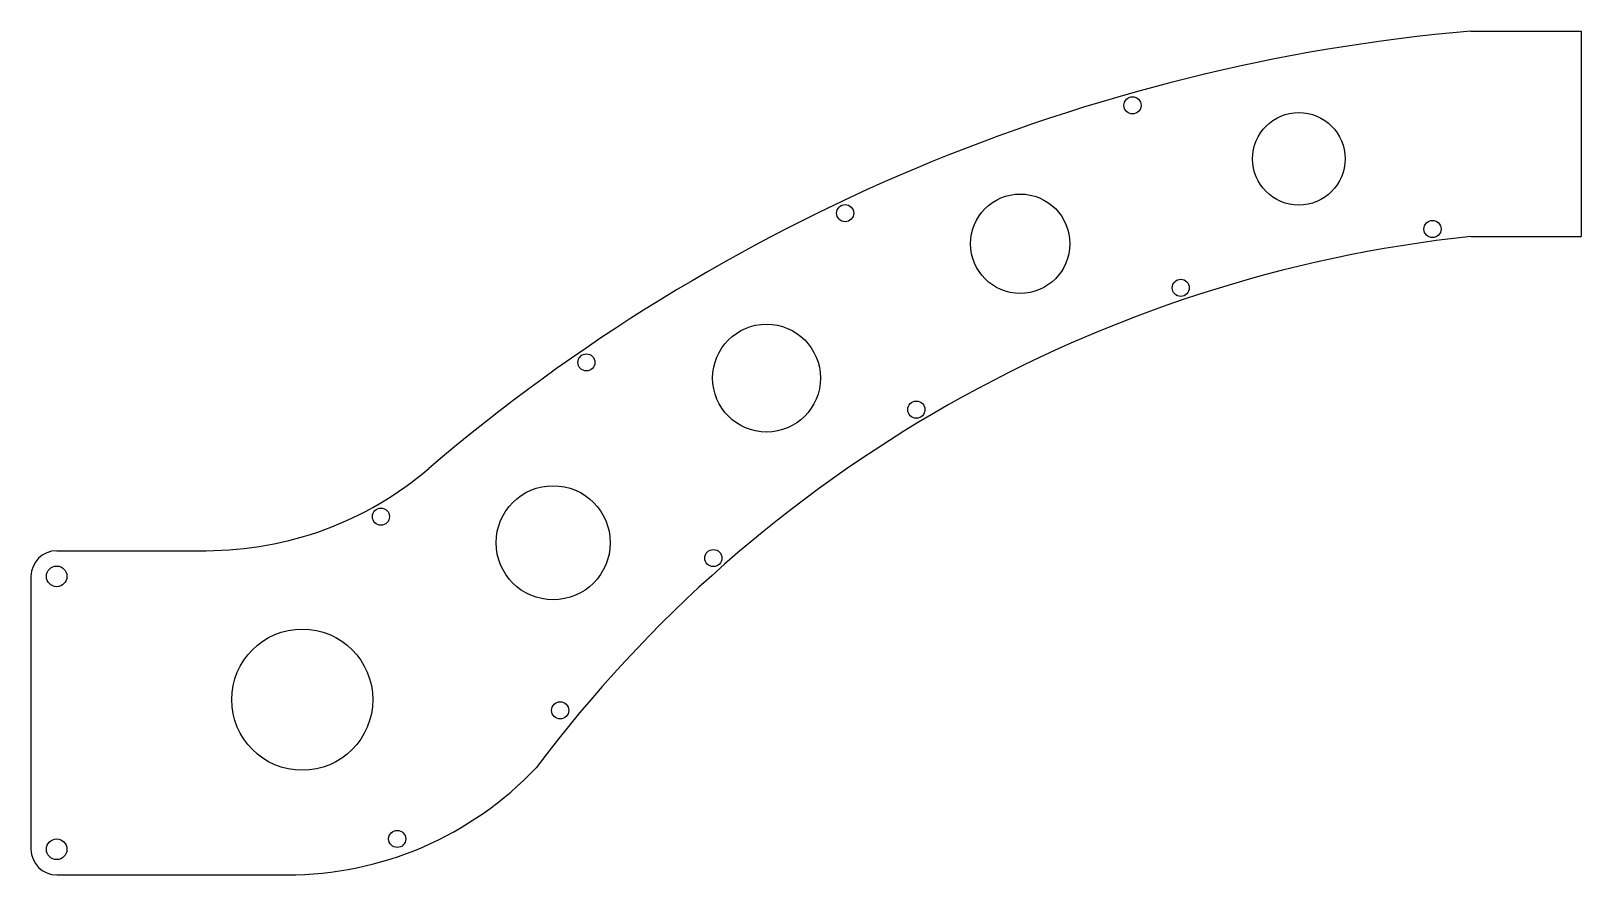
# Model space of a CAD drawing. Extents: x 8592 to 9496, y 144 to 636.
import ezdxf

# ---------------------------------------------------------------- set-up
doc = ezdxf.new("R2010")
doc.units = 0
doc.layers.get('0').update_dxf_attribs({"linetype": 'CONTINUOUS'})

msp = doc.modelspace()

# ---------------------------------------------------------------- linework, layer by layer
for p, q in [((9431.6, 636.26), (9495.9, 636.26)), ((9495.9, 636.26), (9495.9, 516.44)), ((9431.6, 516.44), (9495.9, 516.44)), ((8606.6, 333.18), (8693.8, 333.18)), ((8591.6, 318.18), (8591.6, 159.03)), ((8606.6, 144.03), (8741.05, 144.03))]:
    msp.add_line(p, q)
for centre, radius in [((9234.23, 592.91), 5), ((9331.3, 561.73), 27.02), ((9066.57, 530.04), 5), ((9168.73, 512.2), 28.97), ((9409.26, 520.78), 5), ((9262.38, 486.5), 5), ((9020.72, 433.84), 31.47), ((8915.64, 442.98), 5), ((9108.12, 415.44), 5), ((8896.24, 337.79), 33.27), ((8795.76, 353.03), 5), ((8989.72, 328.86), 5), ((8606.6, 318.18), 6), ((8749.86, 246.28), 41.17), ((8900.34, 240.05), 5), ((8606.6, 159.03), 6), ((8805.26, 165.07), 5)]:
    msp.add_circle(centre, radius)
for centre, radius, start, end in [((9526.75, -442.15), 1082.6, 95.04194, 130.49775), ((9515.4, -265.74), 786.65, 96.11523, 143.10412), ((8693.8, 533.18), 200, 270, 310.49775), ((8606.6, 318.18), 15, 90, 180), ((8741.05, 344.03), 200, 270, 316.57309), ((8606.6, 159.03), 15, 180, 270)]:
    msp.add_arc(centre, radius, start, end)

doc.saveas('drawing.dxf')
